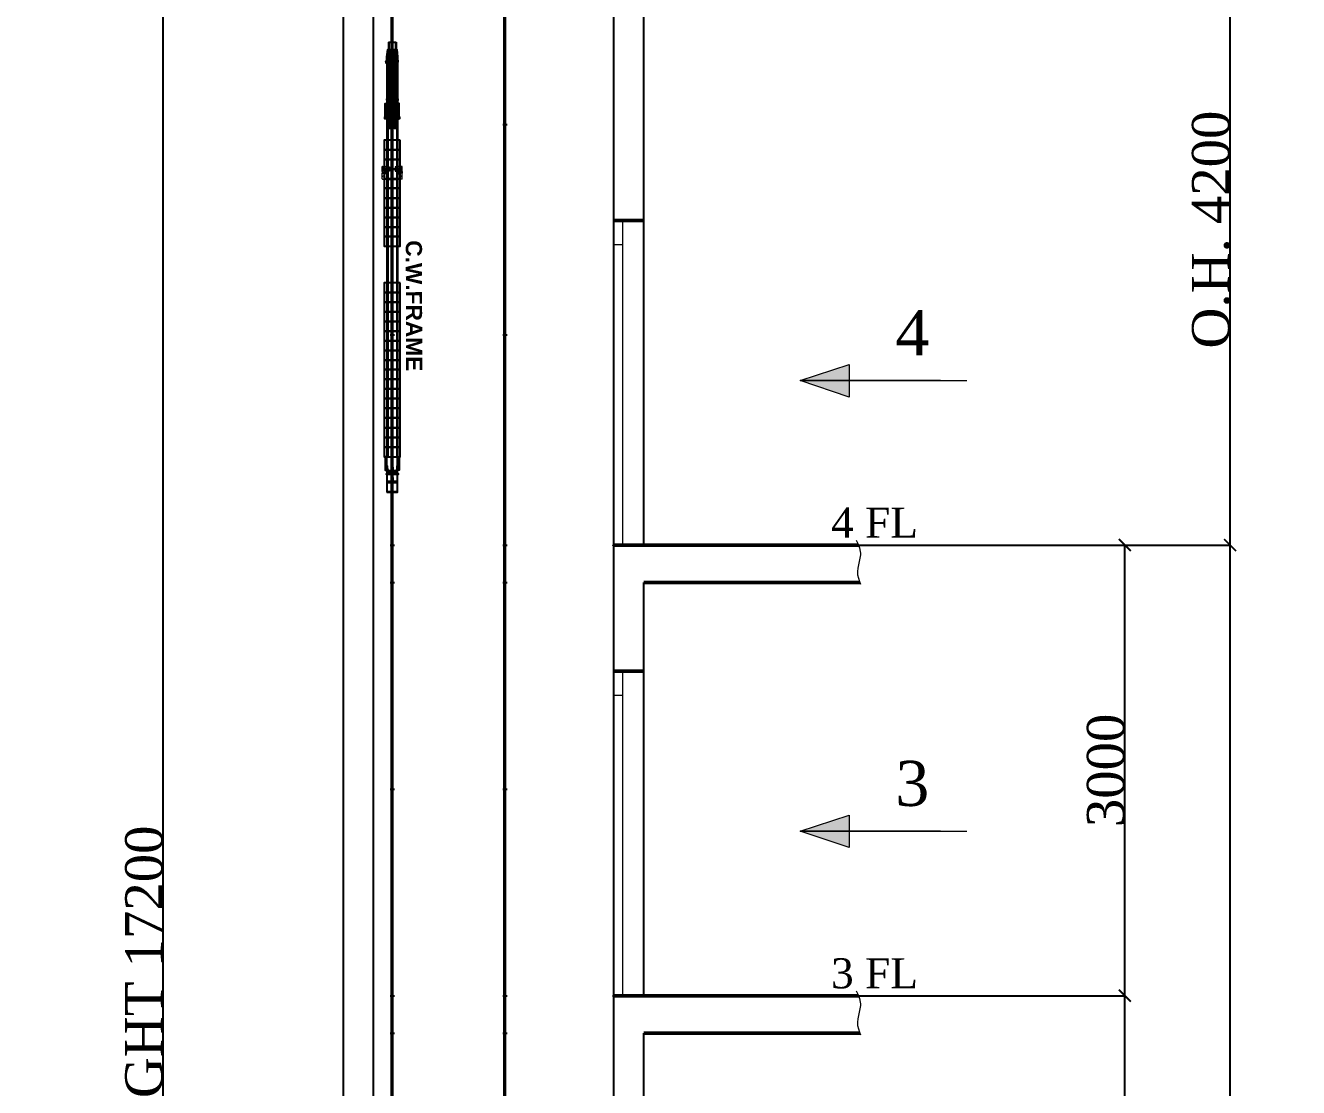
# Model space of a CAD drawing. Header units: millimetres. Extents: x 16084 to 24556, y -3303 to 19570.
# Drawn here: x 16084 to 24556, y 8389 to 15459 of the extents above; entities that cross this region are included whole.
import ezdxf

# ---------------------------------------------------------------- set-up
doc = ezdxf.new("R2010")
doc.units = ezdxf.units.MM
doc.header["$MEASUREMENT"] = 0
for name, color, linetype in [('$1$PDF_Text', 7, 'Continuous'), ('$2$PDF_0', 7, 'Continuous'), ('AA_Architecture', 7, 'Continuous'), ('AA_Rail', 7, 'Continuous'), ('AA_Rope', 7, 'Continuous')]:
    doc.layers.add(name, color=color, linetype=linetype)
doc.layers.add('$2$Wall', color=1, linetype='Continuous', lineweight=50)
doc.layers.add('AA_Datum', color=7, linetype='Continuous', plot=False)
doc.styles.add('$1$PDF Arial Bold', font='arialbd.ttf')
doc.styles.add('$2$nassar2', font='cent.shx', dxfattribs={"height": 60})
doc.styles.add('Century Gothic$001H0', font='cent.shx')
doc.dimstyles.new('Copy of ISO-25', dxfattribs={"dimtxt": 250, "dimasz": 80, "dimexe": 1.25, "dimexo": 0.625, "dimtad": 1, "dimtxsty": 'Century Gothic$001H0', "dimblk": 'ARCHTICK', "dimcen": 2.5, "dimadec": 0, "dimazin": 0, "dimtfac": 1, "dimtmove": 0, "dimatfit": 3, "dimfxl": 1, "dimarcsym": 0})

# ---------------------------------------------------------------- blocks, each defined once
blk = doc.blocks.new('_ArchTick')
at = {"color": 0, "linetype": 'ByBlock', "const_width": 0.15}
blk.add_lwpolyline([(-0.5, -0.5), (0.5, 0.5)], dxfattribs=at)
blk = doc.blocks.new('*D6')
at = {"color": 0, "lineweight": -2, "transparency": 16777216}
for p, q in [((20200.625, 9000), (23401.25, 9000)), ((23400, 6000), (23400, 9000)), ((20200.625, 6000), (23401.25, 6000))]:
    blk.add_line(p, q, dxfattribs=at)
at = {"layer": 'Defpoints', "color": 0, "transparency": 16777216}
for p in [(20200, 9000), (23400, 9000), (20200, 6000)]:
    blk.add_point(p, dxfattribs=at)
at = {"color": 0, "lineweight": -2, "transparency": 16777216, "xscale": 80, "yscale": 80, "zscale": 80}
for p, rotation in [((23400, 9000), 90), ((23400, 6000), 270)]:
    blk.add_blockref('_ArchTick', p, dxfattribs=dict(at, rotation=rotation))
at = {"color": 0, "transparency": 16777216, "insert": (23274.375, 7500), "char_height": 250, "attachment_point": 5, "rotation": 90, "style": 'Century Gothic$001H0'}
blk.add_mtext('3000', dxfattribs=at)
blk = doc.blocks.new('*D7')
at = {"color": 0, "lineweight": -2, "transparency": 16777216}
for p, q in [((20200.625, 12000), (23401.25, 12000)), ((23400, 9000), (23400, 12000)), ((20200.625, 9000), (23401.25, 9000))]:
    blk.add_line(p, q, dxfattribs=at)
at = {"layer": 'Defpoints', "color": 0, "transparency": 16777216}
for p in [(20200, 12000), (23400, 12000), (20200, 9000)]:
    blk.add_point(p, dxfattribs=at)
at = {"color": 0, "lineweight": -2, "transparency": 16777216, "xscale": 80, "yscale": 80, "zscale": 80}
for p, rotation in [((23400, 12000), 90), ((23400, 9000), 270)]:
    blk.add_blockref('_ArchTick', p, dxfattribs=dict(at, rotation=rotation))
at = {"color": 0, "transparency": 16777216, "insert": (23274.375, 10500), "char_height": 250, "attachment_point": 5, "rotation": 90, "style": 'Century Gothic$001H0'}
blk.add_mtext('3000', dxfattribs=at)
blk = doc.blocks.new('*D9')
at = {"color": 0, "lineweight": -2, "transparency": 16777216}
for p, q in [((20200.625, 16200), (24101.25, 16200)), ((24100, 12000), (24100, 16200)), ((20200.625, 12000), (24101.25, 12000))]:
    blk.add_line(p, q, dxfattribs=at)
at = {"layer": 'Defpoints', "color": 0, "transparency": 16777216}
for p in [(20200, 16200), (24100, 16200), (20200, 12000)]:
    blk.add_point(p, dxfattribs=at)
at = {"color": 0, "lineweight": -2, "transparency": 16777216, "xscale": 80, "yscale": 80, "zscale": 80}
for p, rotation in [((24100, 16200), 90), ((24100, 12000), 270)]:
    blk.add_blockref('_ArchTick', p, dxfattribs=dict(at, rotation=rotation))
at = {"color": 0, "transparency": 16777216, "insert": (23974.375, 14100), "char_height": 250, "attachment_point": 5, "rotation": 90, "style": 'Century Gothic$001H0'}
blk.add_mtext('O.H. 4200', dxfattribs=at)
blk = doc.blocks.new('*D10')
at = {"color": 0, "lineweight": -2, "transparency": 16777216}
for p, q in [((20200.625, 12000), (24101.25, 12000)), ((24100, 0), (24100, 12000)), ((20200.625, 0), (24101.25, 0))]:
    blk.add_line(p, q, dxfattribs=at)
at = {"layer": 'Defpoints', "color": 0, "transparency": 16777216}
for p in [(20200, 12000), (24100, 12000), (20200, 0)]:
    blk.add_point(p, dxfattribs=at)
at = {"color": 0, "lineweight": -2, "transparency": 16777216, "xscale": 80, "yscale": 80, "zscale": 80}
for p, rotation in [((24100, 12000), 90), ((24100, 0), 270)]:
    blk.add_blockref('_ArchTick', p, dxfattribs=dict(at, rotation=rotation))
at = {"color": 0, "transparency": 16777216, "insert": (23974.375, 6000), "char_height": 250, "attachment_point": 5, "rotation": 90, "style": 'Century Gothic$001H0'}
blk.add_mtext('CAR TRAVEL 12000', dxfattribs=at)
blk = doc.blocks.new('*D11')
at = {"color": 0, "lineweight": -2, "transparency": 16777216}
for p, q in [((20199.375, 16200), (16998.75, 16200)), ((17000, -1000), (17000, 16200)), ((20199.375, -1000), (16998.75, -1000))]:
    blk.add_line(p, q, dxfattribs=at)
at = {"layer": 'Defpoints', "color": 0, "transparency": 16777216}
for p in [(17000, 16200), (20200, 16200), (20200, -1000)]:
    blk.add_point(p, dxfattribs=at)
at = {"color": 0, "lineweight": -2, "transparency": 16777216, "xscale": 80, "yscale": 80, "zscale": 80}
for p, rotation in [((17000, 16200), 90), ((17000, -1000), 270)]:
    blk.add_blockref('_ArchTick', p, dxfattribs=dict(at, rotation=rotation))
at = {"color": 0, "transparency": 16777216, "insert": (16874.375, 7600), "char_height": 250, "attachment_point": 5, "rotation": 90, "style": 'Century Gothic$001H0'}
blk.add_mtext('SHAFT TOTAL HEIGHT 17200', dxfattribs=at)

msp = doc.modelspace()

# ---------------------------------------------------------------- hatches: boundary and pattern name
at = {"true_color": 0x000007, "transparency": 33554666}
h = msp.add_hatch(color=7, dxfattribs=at)
h.paths.add_polyline_path([(21566.154, 13203.031), (21566.154, 13094.962), (21239.342, 13094.962)])
h.paths.add_polyline_path([(21566.154, 13094.962), (21239.342, 13094.962), (21566.154, 12985.591)])
h = msp.add_hatch(color=7, dxfattribs=at)
h.paths.add_polyline_path([(21566.154, 10203.031), (21566.154, 10094.962), (21239.342, 10094.962)])
h.paths.add_polyline_path([(21566.154, 10094.962), (21239.342, 10094.962), (21566.154, 9985.591)])

# ---------------------------------------------------------------- linework, layer by layer
at = {"layer": '$2$PDF_0', "lineweight": 25}
for points in [[(18503.488, 14812.707), (18503.488, 15346.607), (18546.512, 15346.607), (18546.512, 14812.707)], [(18491.753, 15204.074), (18491.753, 15249.054), (18499.576, 15288.168), (18499.576, 15297.946)], [(18509.355, 15288.168), (18499.576, 15288.168)], [(18515.222, 15204.074), (18515.222, 15249.054), (18509.355, 15288.168), (18509.355, 15297.946)], [(18534.778, 15204.074), (18534.778, 15249.054), (18540.645, 15288.168), (18540.645, 15297.946)], [(18550.424, 15288.168), (18540.645, 15288.168)], [(18558.247, 15204.074), (18558.247, 15249.054), (18550.424, 15288.168), (18550.424, 15297.946)], [(18521.089, 15219.719), (18487.842, 15219.719), (18481.975, 15211.896), (18481.975, 15209.941), (18483.931, 15211.896), (18489.798, 15219.719), (18497.621, 15219.719), (18481.975, 15219.719), (18481.975, 15221.675), (18497.621, 15221.675)], [(18525, 15219.719), (18483.931, 15219.719)], [(18489.798, 15249.054), (18519.133, 15249.054)], [(18489.798, 15202.076), (18489.798, 12587.677)], [(18495.665, 15202.076), (18495.665, 12587.677)], [(18497.621, 15071.088), (18497.621, 15196.251)], [(18511.31, 15196.251), (18511.31, 15071.088)], [(18517.177, 15219.719), (18517.177, 15219.719)], [(18519.133, 15227.542), (18519.133, 15213.852)], [(18530.867, 15219.719), (18525, 15211.896), (18525, 15209.941), (18525, 15211.896), (18530.867, 15219.719), (18538.69, 15219.719), (18525, 15219.719), (18523.044, 15221.675), (18525, 15221.675), (18538.69, 15221.675)], [(18566.069, 15219.719), (18526.956, 15219.719)], [(18528.911, 15219.719), (18562.158, 15219.719)], [(18530.867, 15249.054), (18560.202, 15249.054)], [(18538.69, 15071.088), (18538.69, 15196.251)], [(18552.379, 15221.675), (18556.291, 15221.675)], [(18552.379, 15196.251), (18552.379, 15071.088)], [(18554.335, 15202.076), (18554.335, 12587.677)], [(18560.202, 15219.719), (18560.202, 15219.719)], [(18560.202, 15202.076), (18560.202, 12587.677)], [(18562.158, 15227.542), (18562.158, 15213.852)], [(18552.379, 14775.78), (18552.379, 14773.825), (18552.379, 15053.486), (18552.379, 14775.78), (18538.69, 14775.78), (18538.69, 15053.486), (18552.379, 15053.486), (18552.379, 15071.088), (18538.69, 15071.088), (18538.69, 15053.486)], [(18538.69, 14775.78), (18540.645, 14773.825), (18540.645, 15053.486)], [(18499.576, 14961.57), (18550.424, 14961.57)], [(18503.488, 14955.703), (18503.488, 14973.304)], [(18546.512, 14955.703), (18546.512, 14973.304)], [(18493.709, 14824.672), (18493.709, 14832.495)], [(18515.222, 14832.495), (18493.709, 14832.495), (18515.222, 14832.495)], [(18497.621, 14824.672), (18497.621, 14832.495), (18497.621, 14840.318)], [(18511.31, 14824.672), (18511.31, 14832.495), (18511.31, 14840.318)], [(18515.222, 14832.495), (18515.222, 14824.672)], [(18534.778, 14824.672), (18534.778, 14832.495)], [(18558.247, 14832.495), (18534.778, 14832.495), (18556.291, 14832.495), (18556.291, 14824.672)], [(18538.69, 14824.672), (18538.69, 14832.495), (18538.69, 14840.318)], [(18552.379, 14824.672), (18552.379, 14832.495), (18552.379, 14840.318)], [(18493.709, 14814.894), (18493.709, 14822.716), (18515.222, 14822.716), (18515.222, 14814.894)], [(18495.665, 14822.716), (18513.266, 14822.716)], [(18495.665, 14814.894), (18513.266, 14814.894)], [(18497.621, 14814.894), (18497.621, 14822.716)], [(18497.621, 14775.78), (18511.31, 14775.78)], [(18511.31, 14773.825), (18497.621, 14773.825)], [(18507.399, 14779.692), (18501.532, 14779.692)], [(18503.488, 14779.692), (18503.488, 14779.692)], [(18511.31, 14822.716), (18511.31, 14814.894)], [(18534.778, 14814.894), (18534.778, 14822.716), (18556.291, 14822.716), (18556.291, 14814.894)], [(18536.734, 14822.716), (18554.335, 14822.716)], [(18536.734, 14814.894), (18554.335, 14814.894)], [(18538.69, 14814.894), (18538.69, 14822.716)], [(18552.379, 14773.825), (18540.645, 14773.825)], [(18548.468, 14779.692), (18542.601, 14779.692)], [(18546.512, 14779.692), (18546.512, 14779.692)], [(18552.379, 14822.716), (18552.379, 14814.894)], [(18495.665, 14695.555), (18495.665, 14631.018), (18495.665, 14566.48), (18495.665, 14501.943), (18495.665, 14437.406), (18495.665, 14374.824), (18495.665, 14310.287), (18495.665, 14245.749), (18495.665, 14181.212), (18495.665, 14116.675), (18495.665, 14054.093), (18495.665, 13989.555), (18495.665, 13680.901), (18495.665, 13616.363), (18495.665, 13551.826), (18495.665, 13489.244), (18495.665, 13424.707), (18495.665, 13360.17), (18495.665, 13295.632), (18495.665, 13231.095), (18495.665, 13168.513), (18495.665, 13103.976), (18495.665, 13039.438)], [(18554.335, 14695.555), (18554.335, 14631.018), (18554.335, 14566.48), (18554.335, 14501.943), (18554.335, 14437.406), (18554.335, 14374.824), (18554.335, 14310.287), (18554.335, 14245.749), (18554.335, 14181.212), (18554.335, 14116.675), (18554.335, 14054.093), (18554.335, 13989.555), (18554.335, 13680.901), (18554.335, 13616.363), (18554.335, 13551.826), (18554.335, 13489.244), (18554.335, 13424.707), (18554.335, 13360.17), (18554.335, 13295.632), (18554.335, 13231.095), (18554.335, 13168.513), (18554.335, 13103.976), (18554.335, 13039.438)], [(18491.753, 12525.095), (18489.798, 12525.095), (18489.798, 12489.893), (18560.202, 12489.893), (18560.202, 12525.095), (18558.247, 12525.095)], [(18495.665, 12497.716), (18493.709, 12523.139)], [(18499.576, 12476.203), (18550.424, 12476.203)], [(18548.468, 12493.804), (18501.532, 12493.804)], [(18503.488, 12482.07), (18503.488, 12464.469)], [(18532.823, 12499.671), (18532.823, 12493.804), (18519.133, 12493.804), (18519.133, 12499.671), (18530.867, 12499.671)], [(18519.133, 12497.716), (18519.133, 12497.716)], [(18532.823, 12478.159), (18532.823, 12484.026), (18519.133, 12484.026), (18519.133, 12478.159), (18530.867, 12478.159)], [(18519.133, 12480.114), (18519.133, 12480.114)], [(18521.089, 12485.981), (18521.089, 12517.272), (18521.089, 12519.228), (18528.911, 12519.228), (18528.911, 12517.272), (18528.911, 12485.981)], [(18521.089, 12499.671), (18521.089, 12493.804)], [(18521.089, 12478.159), (18521.089, 12484.026)], [(18523.044, 12485.981), (18523.044, 12484.026)], [(18525, 12474.247), (18525, 12521.184)], [(18525, 12493.804), (18525, 12415.577)], [(18526.956, 12485.981), (18526.956, 12484.026)], [(18528.911, 12493.804), (18528.911, 12499.671)], [(18528.911, 12484.026), (18528.911, 12478.159)], [(18530.867, 12497.716), (18530.867, 12497.716)], [(18530.867, 12480.114), (18530.867, 12480.114)], [(18546.512, 12482.07), (18546.512, 12464.469)], [(18556.291, 12523.139), (18554.335, 12497.716)], [(18532.823, 12429.267), (18532.823, 12423.4), (18519.133, 12423.4), (18519.133, 12429.267), (18530.867, 12429.267)], [(18519.133, 12427.311), (18519.133, 12427.311)], [(18519.133, 12409.71), (18519.133, 12413.621), (18532.823, 12413.621), (18532.823, 12409.71)], [(18519.133, 12409.71), (18519.133, 12409.71)], [(18519.133, 12407.754), (18530.867, 12407.754)], [(18521.089, 12415.577), (18521.089, 12448.824), (18528.911, 12448.824), (18528.911, 12415.577)], [(18521.089, 12448.824), (18521.089, 12448.824)], [(18521.089, 12429.267), (18521.089, 12423.4)], [(18521.089, 12409.71), (18521.089, 12413.621)], [(18523.044, 12415.577), (18523.044, 12413.621)], [(18525, 12403.843), (18525, 12450.779)], [(18525, 12423.4), (18525, 12347.128)], [(18526.956, 12415.577), (18526.956, 12413.621)], [(18528.911, 12423.4), (18528.911, 12429.267)], [(18528.911, 12413.621), (18528.911, 12409.71)], [(18530.867, 12427.311), (18530.867, 12427.311)], [(18530.867, 12409.71), (18530.867, 12409.71)]]:
    msp.add_lwpolyline(points, dxfattribs=at)
for points in [[(18519.133, 15204.074), (18489.798, 15204.074), (18489.798, 15249.054), (18495.665, 15297.946), (18513.266, 15297.946), (18519.133, 15249.054)], [(18560.202, 15204.074), (18530.867, 15204.074), (18530.867, 15249.054), (18536.734, 15297.946), (18554.335, 15297.946), (18560.202, 15249.054)], [(18552.379, 15219.719), (18556.291, 15219.719)], [(18497.621, 15053.486), (18497.621, 15071.088), (18511.31, 15071.088), (18511.31, 15053.486)], [(18497.621, 14775.78), (18497.621, 15053.486), (18497.621, 14773.825)], [(18511.31, 14775.78), (18511.31, 15053.486), (18511.31, 14773.825)], [(18489.798, 14850.096), (18478.064, 14850.096), (18478.064, 14940.057), (18489.798, 14940.057)], [(18485.886, 14961.57), (18564.114, 14961.57), (18564.114, 14967.437), (18485.886, 14967.437)], [(18560.202, 14850.096), (18571.936, 14850.096), (18571.936, 14940.057), (18560.202, 14940.057)], [(18499.576, 14836.406), (18476.108, 14836.406), (18476.108, 14850.096), (18499.576, 14850.096), (18550.424, 14850.096), (18573.892, 14850.096), (18573.892, 14836.406), (18550.424, 14836.406)], [(18485.886, 14832.495), (18485.886, 14836.406), (18521.089, 14836.406), (18521.089, 14832.495)], [(18495.665, 14836.406), (18513.266, 14836.406), (18513.266, 14840.318), (18495.665, 14840.318)], [(18528.911, 14832.495), (18528.911, 14836.406), (18564.114, 14836.406), (18564.114, 14832.495)], [(18536.734, 14836.406), (18554.335, 14836.406), (18554.335, 14840.318), (18536.734, 14840.318)], [(18577.803, 14695.555), (18472.197, 14695.555), (18472.197, 14631.018), (18577.803, 14631.018)], [(18577.803, 14631.018), (18472.197, 14631.018), (18472.197, 14566.48), (18577.803, 14566.48)], [(18577.803, 14566.48), (18472.197, 14566.48), (18472.197, 14501.943), (18577.803, 14501.943)], [(18577.803, 14501.943), (18472.197, 14501.943), (18472.197, 14437.406), (18577.803, 14437.406)], [(18577.803, 14437.406), (18472.197, 14437.406), (18472.197, 14374.824), (18577.803, 14374.824)], [(18577.803, 14374.824), (18472.197, 14374.824), (18472.197, 14310.287), (18577.803, 14310.287)], [(18577.803, 14310.287), (18472.197, 14310.287), (18472.197, 14245.749), (18577.803, 14245.749)], [(18577.803, 14245.749), (18472.197, 14245.749), (18472.197, 14181.212), (18577.803, 14181.212)], [(18577.803, 14181.212), (18472.197, 14181.212), (18472.197, 14116.675), (18577.803, 14116.675)], [(18577.803, 14116.675), (18472.197, 14116.675), (18472.197, 14054.093), (18577.803, 14054.093)], [(18577.803, 14054.093), (18472.197, 14054.093), (18472.197, 13989.555), (18577.803, 13989.555)], [(18577.803, 13745.438), (18472.197, 13745.438), (18472.197, 13680.901), (18577.803, 13680.901)], [(18577.803, 13680.901), (18472.197, 13680.901), (18472.197, 13616.363), (18577.803, 13616.363)], [(18577.803, 13616.363), (18472.197, 13616.363), (18472.197, 13551.826), (18577.803, 13551.826)], [(18577.803, 13551.826), (18472.197, 13551.826), (18472.197, 13489.244), (18577.803, 13489.244)], [(18577.803, 13489.244), (18472.197, 13489.244), (18472.197, 13424.707), (18577.803, 13424.707)], [(18577.803, 13424.707), (18472.197, 13424.707), (18472.197, 13360.17), (18577.803, 13360.17)], [(18577.803, 13360.17), (18472.197, 13360.17), (18472.197, 13295.632), (18577.803, 13295.632)], [(18577.803, 13295.632), (18472.197, 13295.632), (18472.197, 13231.095), (18577.803, 13231.095)], [(18577.803, 13231.095), (18472.197, 13231.095), (18472.197, 13168.513), (18577.803, 13168.513)], [(18577.803, 13168.513), (18472.197, 13168.513), (18472.197, 13103.976), (18577.803, 13103.976)], [(18577.803, 13103.976), (18472.197, 13103.976), (18472.197, 13039.438), (18577.803, 13039.438)], [(18577.803, 13039.438), (18472.197, 13039.438), (18472.197, 12974.901), (18577.803, 12974.901)], [(18577.803, 12974.901), (18472.197, 12974.901), (18472.197, 12910.364), (18577.803, 12910.364)], [(18577.803, 12910.364), (18472.197, 12910.364), (18472.197, 12845.826), (18577.803, 12845.826)], [(18577.803, 12845.826), (18472.197, 12845.826), (18472.197, 12781.289), (18577.803, 12781.289)], [(18577.803, 12781.289), (18472.197, 12781.289), (18472.197, 12716.751), (18577.803, 12716.751)], [(18577.803, 12716.751), (18472.197, 12716.751), (18472.197, 12652.214), (18577.803, 12652.214)], [(18577.803, 12652.214), (18472.197, 12652.214), (18472.197, 12587.677), (18577.803, 12587.677)], [(18489.798, 12587.677), (18478.064, 12587.677), (18478.064, 12497.716), (18489.798, 12497.716)], [(18560.202, 12587.677), (18571.936, 12587.677), (18571.936, 12497.716), (18560.202, 12497.716)], [(18485.886, 12476.203), (18564.114, 12476.203), (18564.114, 12470.336), (18485.886, 12470.336)], [(18489.798, 12485.981), (18560.202, 12485.981), (18560.202, 12489.893), (18489.798, 12489.893)], [(18560.202, 12485.981), (18489.798, 12485.981), (18489.798, 12423.4), (18560.202, 12423.4)], [(18517.177, 12485.981), (18532.823, 12485.981), (18532.823, 12484.026), (18517.177, 12484.026)], [(18489.798, 12419.488), (18560.202, 12419.488), (18560.202, 12423.4), (18489.798, 12423.4)], [(18489.798, 12415.577), (18560.202, 12415.577), (18560.202, 12419.488), (18489.798, 12419.488)], [(18560.202, 12415.577), (18489.798, 12415.577), (18489.798, 12354.951), (18560.202, 12354.951)], [(18517.177, 12415.577), (18532.823, 12415.577), (18532.823, 12413.621), (18517.177, 12413.621)], [(18489.798, 12351.04), (18560.202, 12351.04), (18560.202, 12354.951), (18489.798, 12354.951)]]:
    msp.add_lwpolyline(points, close=True, dxfattribs=at)
for points in [[(18491.742, 15208.032, -0.10391899), (18487.842, 15213.852), (18487.842, 15227.542, -0.62684411), (18517.471, 15227.942)], [(18514.434, 15218.786, 0.16318788), (18513.266, 15219.719), (18511.31, 15219.719), (18513.266, 15219.719), (18495.665, 15219.719)], [(18511.31, 15221.675), (18513.266, 15221.675, 0.1624797), (18515.659, 15223.023)], [(18534.766, 15208.032, -0.10391899), (18530.867, 15213.852), (18530.867, 15227.542, -0.62684411), (18560.496, 15227.942)], [(18536.734, 15219.719), (18554.335, 15219.719, -0.16318788), (18555.503, 15218.786)], [(18556.73, 15220.326, 0.16290792), (18553.92, 15221.707, 0.1624797), (18556.729, 15223.023)]]:
    msp.add_lwpolyline(points, format="xyb", dxfattribs=at)
for centre in [(18502.51, 15220.697), (18545.535, 15220.697)]:
    msp.add_circle(centre, 6.845, dxfattribs=at)
for centre, radius, start, end in [((18482.952, 15197.229), 14.668, 0.0009031, 49.6282015), ((18524.022, 15197.228), 14.668, 130.3717985, 179.9990968), ((18512.283, 15226.577), 2.947, 280.0586535, 316.8933393), ((18512.29, 15216.788), 4.886, 46.3839425, 83.394566), ((18502.495, 15220.708), 16.641, 310.3893807, 334.150379), ((18516.199, 15220.696), 2.933, 239.9918926, 120.0081074), ((18524.022, 15197.229), 14.668, 0.0009031, 49.6282015), ((18565.091, 15197.228), 14.668, 130.3717985, 179.9990968), ((18553.352, 15226.577), 2.947, 280.0586541, 316.8933391), ((18545.52, 15220.708), 16.641, 310.3893807, 334.150379), ((18559.224, 15220.696), 2.933, 239.9918924, 120.0081073), ((18494.688, 14827.608), 2.935, 220.2080447, 319.7919553), ((18494.688, 14817.829), 2.935, 220.2080446, 319.7919554), ((18502.51, 14851.092), 26.419, 255.1946631, 284.8053369), ((18502.51, 14843.269), 26.419, 255.1946631, 284.8053369), ((18512.289, 14827.608), 2.935, 220.2080444, 319.7919554), ((18512.289, 14817.829), 2.935, 220.2080447, 319.7919555), ((18535.757, 14827.608), 2.935, 220.2080444, 319.7919554), ((18535.757, 14817.829), 2.935, 220.2080443, 319.7919555), ((18545.535, 14851.092), 26.419, 255.1946631, 284.8053369), ((18545.535, 14843.269), 26.419, 255.1946631, 284.8053369), ((18553.358, 14827.608), 2.935, 220.2080444, 319.7919556), ((18553.358, 14817.829), 2.935, 220.2080445, 319.7919557), ((18490.776, 12522.161), 2.934, 5.0111085, 89.9888403), ((18500.554, 12500.649), 4.889, 185.0004768, 269.9911341), ((18524.022, 12485.008), 16.619, 74.8073428, 105.1926572), ((18524.022, 12494.778), 16.619, 254.8073428, 285.1926572), ((18547.491, 12500.647), 4.888, 269.9939317, 355.0144575), ((18557.267, 12522.164), 2.931, 89.9613868, 175.0386645), ((18524.022, 12414.604), 16.619, 74.8073428, 105.1926572), ((18524.022, 12424.373), 16.619, 254.8073428, 285.1926572)]:
    msp.add_arc(centre, radius, start, end, dxfattribs=at)
at = {"layer": '$2$Wall', "transparency": 33554666}
for p, q in [((20000, 14160), (20200, 14160)), ((20000, 11160), (20200, 11160))]:
    msp.add_line(p, q, dxfattribs=at)
for points in [[(21628.288, 12000), (19999.441, 12000), (19999.441, 12000)], [(21636.488, 11750), (20199.465, 11750)], [(21628.288, 9000), (19999.441, 9000), (19999.441, 9000)], [(21636.488, 8750), (20199.465, 8750)]]:
    msp.add_lwpolyline(points, dxfattribs=at)
for p, q in [((18500.478, 15347.128), (18550.478, 15347.127)), ((18500.478, 15347.128), (18500.478, 15297.946)), ((18550.478, 15347.127), (18550.478, 15297.946)), ((18498.723, 14436.381), (18551.536, 14436.381))]:
    msp.add_line(p, q)
at = {"color": 7, "linetype": 'Continuous', "lineweight": 20}
for p, q in [((18458.888, 14486.619), (18458.888, 14519.009)), ((18460.257, 14520.379), (18482.437, 14520.379)), ((18463.452, 14518.096), (18463.452, 14489.793)), ((18463.908, 14518.553), (18470.741, 14518.553)), ((18470.741, 14489.336), (18463.908, 14489.336)), ((18479.143, 14518.553), (18470.741, 14518.553)), ((18470.741, 14489.336), (18479.143, 14489.336)), ((18481.379, 14518.553), (18479.143, 14518.553)), ((18479.143, 14489.336), (18481.379, 14489.336)), ((18481.379, 14518.553), (18505.542, 14518.553)), ((18505.542, 14489.336), (18481.379, 14489.336)), ((18483.673, 14519.332), (18482.76, 14520.245)), ((18484.452, 14519.922), (18484.452, 14519.655)), ((18484.909, 14520.379), (18486.089, 14520.379)), ((18487.325, 14519.332), (18486.412, 14520.245)), ((18505.999, 14518.096), (18505.999, 14489.793)), ((18544.261, 14518.096), (18544.261, 14489.793)), ((18568.88, 14518.553), (18544.717, 14518.553)), ((18544.717, 14489.336), (18568.88, 14489.336)), ((18562.934, 14519.332), (18563.847, 14520.245)), ((18565.35, 14520.379), (18564.17, 14520.379)), ((18565.807, 14519.922), (18565.807, 14519.655)), ((18566.586, 14519.332), (18567.499, 14520.245)), ((18590.002, 14520.379), (18567.822, 14520.379)), ((18568.88, 14518.553), (18571.117, 14518.553)), ((18571.117, 14489.336), (18568.88, 14489.336)), ((18571.117, 14518.553), (18579.518, 14518.553)), ((18579.518, 14489.336), (18571.117, 14489.336)), ((18586.351, 14518.553), (18579.518, 14518.553)), ((18579.518, 14489.336), (18586.351, 14489.336)), ((18586.807, 14518.096), (18586.807, 14489.793)), ((18591.372, 14486.619), (18591.372, 14519.009)), ((18458.888, 14486.619), (18458.888, 14480.206)), ((18458.888, 14480.206), (18460.257, 14480.206)), ((18458.888, 14480.206), (18458.888, 14476.554)), ((18460.257, 14476.554), (18458.888, 14476.554)), ((18458.888, 14473.793), (18458.888, 14476.554)), ((18458.888, 14437.75), (18458.888, 14473.793)), ((18460.257, 14480.206), (18473.04, 14480.206)), ((18460.257, 14476.554), (18473.04, 14476.554)), ((18460.257, 14436.381), (18498.723, 14436.381)), ((18471.67, 14473.793), (18471.67, 14476.554)), ((18471.67, 14472.445), (18471.67, 14473.793)), ((18498.723, 14471.989), (18472.127, 14471.989)), ((18473.04, 14480.206), (18473.496, 14480.206)), ((18473.496, 14476.554), (18473.04, 14476.554)), ((18473.953, 14480.206), (18473.496, 14480.206)), ((18473.496, 14476.554), (18473.496, 14480.206)), ((18473.496, 14476.554), (18473.953, 14476.554)), ((18473.953, 14480.206), (18498.723, 14480.206)), ((18498.723, 14476.554), (18473.953, 14476.554)), ((18576.307, 14480.206), (18551.536, 14480.206)), ((18551.536, 14476.554), (18576.307, 14476.554)), ((18551.536, 14471.989), (18578.133, 14471.989)), ((18590.002, 14436.381), (18551.536, 14436.381)), ((18576.307, 14480.206), (18576.763, 14480.206)), ((18576.763, 14476.554), (18576.307, 14476.554)), ((18576.763, 14476.554), (18576.763, 14480.206)), ((18577.22, 14480.206), (18576.763, 14480.206)), ((18576.763, 14476.554), (18577.22, 14476.554)), ((18590.002, 14480.206), (18577.22, 14480.206)), ((18590.002, 14476.554), (18577.22, 14476.554)), ((18578.589, 14473.793), (18578.589, 14476.554)), ((18578.589, 14472.445), (18578.589, 14473.793)), ((18591.372, 14480.206), (18590.002, 14480.206)), ((18590.002, 14476.554), (18591.372, 14476.554)), ((18591.372, 14486.619), (18591.372, 14480.206)), ((18591.372, 14480.206), (18591.372, 14476.554)), ((18591.372, 14473.793), (18591.372, 14476.554)), ((18591.372, 14437.75), (18591.372, 14473.793))]:
    msp.add_line(p, q, dxfattribs=at)
at = {"color": 7, "linetype": 'Continuous', "lineweight": 20, "transparency": 33554666}
for p, q in [((20060, 12000), (20060, 14160)), ((20000, 14000), (20060, 14000)), ((20060, 9000), (20060, 11160)), ((20000, 11000), (20060, 11000))]:
    msp.add_line(p, q, dxfattribs=at)
at = {"color": 7, "linetype": 'Continuous', "lineweight": 20, "true_color": 0x000007, "transparency": 33554666}
for points in [[(21566.154, 12985.591), (21239.342, 13094.962), (21566.154, 13203.031)], [(21566.154, 9985.591), (21239.342, 10094.962), (21566.154, 10203.031)]]:
    msp.add_lwpolyline(points, close=True, dxfattribs=at)
for points in [[(21239.342, 13094.962), (22172.902, 13094.962), (21239.342, 13094.962), (22348.677, 13094.962)], [(21611.361, 12032.551), (21628.288, 12001.302), (21634.798, 11980.469), (21638.704, 11957.684), (21640.006, 11946.291), (21640.006, 11934.898), (21637.402, 11912.113), (21628.288, 11868.169), (21623.079, 11847.011), (21620.475, 11824.225), (21620.475, 11812.832), (21621.777, 11801.44), (21626.986, 11778.654), (21633.496, 11757.496), (21641.308, 11740.372), (21641.308, 11740.372)], [(21239.342, 10094.962), (22172.902, 10094.962), (21239.342, 10094.962), (22348.677, 10094.962)], [(21611.361, 9032.551), (21628.288, 9001.302), (21634.798, 8980.469), (21638.704, 8957.684), (21640.006, 8946.291), (21640.006, 8934.898), (21637.402, 8912.113), (21628.288, 8868.169), (21623.079, 8847.011), (21620.475, 8824.225), (21620.475, 8812.832), (21621.777, 8801.44), (21626.986, 8778.654), (21633.496, 8757.496), (21641.308, 8740.372), (21641.308, 8740.372)]]:
    msp.add_lwpolyline(points, dxfattribs=at)
at = {"color": 7, "linetype": 'Continuous', "lineweight": 20}
for centre in [(18478.061, 14503.944), (18572.198, 14503.944), (18469.844, 14454.641), (18580.415, 14454.641)]:
    msp.add_circle(centre, 5.022, dxfattribs=at)
for centre, radius, start, end in [((18460.257, 14519.009), 1.37, 90, 180), ((18463.908, 14518.096), 0.457, 90, 180), ((18463.908, 14489.793), 0.457, 180, 270), ((18478.061, 14503.944), 12.782, 79.6766055, 280.3233945), ((18482.437, 14519.922), 0.457, 45, 90), ((18483.996, 14519.655), 0.457, 225, 0), ((18484.909, 14519.922), 0.457, 90, 180), ((18486.089, 14519.922), 0.457, 45, 90), ((18487.648, 14519.655), 0.457, 225, 0), ((18562.611, 14519.655), 0.457, 180, 315), ((18564.17, 14519.922), 0.457, 90, 135), ((18565.35, 14519.922), 0.457, 0, 90), ((18566.263, 14519.655), 0.457, 180, 315), ((18567.822, 14519.922), 0.457, 90, 135), ((18572.198, 14503.944), 12.782, 259.6766055, 100.3233945), ((18586.351, 14518.096), 0.457, 0, 90), ((18586.351, 14489.793), 0.457, 270, 0), ((18590.002, 14519.009), 1.37, 0, 90), ((18460.257, 14437.75), 1.37, 180, 270), ((18472.127, 14472.445), 0.457, 180, 270), ((18578.133, 14472.445), 0.457, 270, 0), ((18590.002, 14437.75), 1.37, 270, 0)]:
    msp.add_arc(centre, radius, start, end, dxfattribs=at)
for points in [[(18505.999, 14518.096), (18505.999, 14518.144), (18505.991, 14518.192), (18505.962, 14518.283), (18505.94, 14518.326), (18505.883, 14518.404), (18505.849, 14518.437), (18505.772, 14518.494), (18505.728, 14518.516), (18505.638, 14518.545), (18505.59, 14518.553), (18505.542, 14518.553)], [(18505.542, 14489.336), (18505.59, 14489.336), (18505.638, 14489.344), (18505.728, 14489.373), (18505.772, 14489.395), (18505.849, 14489.451), (18505.883, 14489.485), (18505.94, 14489.563), (18505.962, 14489.606), (18505.991, 14489.697), (18505.999, 14489.745), (18505.999, 14489.793)], [(18544.261, 14518.096), (18544.261, 14518.144), (18544.268, 14518.192), (18544.298, 14518.283), (18544.32, 14518.326), (18544.376, 14518.404), (18544.41, 14518.437), (18544.488, 14518.494), (18544.531, 14518.516), (18544.622, 14518.545), (18544.669, 14518.553), (18544.717, 14518.553)], [(18544.717, 14489.336), (18544.669, 14489.336), (18544.622, 14489.344), (18544.531, 14489.373), (18544.488, 14489.395), (18544.41, 14489.451), (18544.376, 14489.485), (18544.32, 14489.563), (18544.298, 14489.606), (18544.268, 14489.697), (18544.261, 14489.745), (18544.261, 14489.793)]]:
    msp.add_open_spline(points, degree=3, knots=[0, 0, 0, 0, 0.00099236259, 0.00099236259, 0.00198472517, 0.00198472517, 0.00297708776, 0.00297708776, 0.00396945034, 0.00396945034, 0.00496181293, 0.00496181293, 0.00496181293, 0.00496181293], dxfattribs=at)
at = {"layer": 'AA_Architecture'}
for p, q in [((18200, 12000), (18200, 16200)), ((18400, 12000), (18400, 16200)), ((20000, 12000), (20000, 16200)), ((20200, 12000), (20200, 16200)), ((18200, 9000), (18200, 12000)), ((18400, 9000), (18400, 12000)), ((20000, 9000), (20000, 12000)), ((20200, 9000), (20200, 11750)), ((18200, 6000), (18200, 9000)), ((18400, 6000), (18400, 9000)), ((20000, 6000), (20000, 9000)), ((20200, 6000), (20200, 8750))]:
    msp.add_line(p, q, dxfattribs=at)
at = {"layer": 'AA_Datum'}
for p, q in [((18525, -1000), (18525, 16200)), ((19275, -1000), (19275, 16200)), ((18510, 14800), (18540, 14800)), ((19260, 14800), (19290, 14800)), ((18510, 13400), (18540, 13400)), ((19260, 13400), (19290, 13400)), ((18510, 12000), (18540, 12000)), ((19260, 12000), (19290, 12000)), ((18510, 11750), (18540, 11750)), ((19260, 11750), (19290, 11750)), ((18510, 10375), (18540, 10375)), ((19260, 10375), (19290, 10375)), ((18510, 9000), (18540, 9000)), ((19260, 9000), (19290, 9000)), ((18510, 8750), (18540, 8750)), ((19260, 8750), (19290, 8750))]:
    msp.add_line(p, q, dxfattribs=at)
at = {"layer": 'AA_Rail'}
for p, q in [((18520.35, -1000), (18520.35, 16200)), ((18529.65, -1000), (18529.65, 16200)), ((19270.5, -1000), (19270.5, 16200)), ((19279.5, -1000), (19279.5, 16200))]:
    msp.add_line(p, q, dxfattribs=at)
at = {"layer": 'AA_Rope'}
for p, q in [((19275, 2300), (19275, 17407.091)), ((18525, 15347.128), (18525, 16806.575))]:
    msp.add_line(p, q, dxfattribs=at)

# ---------------------------------------------------------------- texts
at = {"layer": '$1$PDF_Text', "insert": (18613.144, 14028.814), "char_height": 108.0852, "attachment_point": 7, "rotation": 270.1482034, "style": '$1$PDF Arial Bold'}
msp.add_mtext('C.W.FRAME', dxfattribs=at)
at = {"attachment_point": 1, "style": '$2$nassar2'}
for s, width, heights, insert, char_height in [('4', 522.59586, [0], (21872.389, 13563.754), 300), ('4 FL', 1133.66689, [167.502], (21444.729, 12249.442), 200), ('3', 522.59586, [0], (21872.389, 10563.754), 300), ('3 FL', 1133.66689, [167.502], (21444.729, 9249.442), 200)]:
    msp.add_mtext_dynamic_manual_height_columns(s, width=width, gutter_width=250, heights=heights, dxfattribs=dict(at, insert=insert, char_height=char_height))

# ---------------------------------------------------------------- dimensions: what is measured, and where the dimension line sits
for base, p1, p2, text, picture, middle in [((17000, 16200), (20200, -1000), (20200, 16200), 'SHAFT TOTAL HEIGHT <>', '*D11', (16874.375, 7600)), ((24100, 16200), (20200, 12000), (20200, 16200), 'O.H. <>', '*D9', (23974.375, 14100)), ((24100, 12000), (20200, 0), (20200, 12000), 'CAR TRAVEL <>', '*D10', (23974.375, 6000))]:
    dim = msp.add_linear_dim(base=base, p1=p1, p2=p2, angle=90, text=text, dimstyle='Copy of ISO-25')
    dim.commit()
    dim.dimension.update_dxf_attribs({"geometry": picture, "text_midpoint": middle})
for base, p1, p2, picture, middle in [((23400, 12000), (20200, 9000), (20200, 12000), '*D7', (23274.375, 10500)), ((23400, 9000), (20200, 6000), (20200, 9000), '*D6', (23274.375, 7500))]:
    dim = msp.add_linear_dim(base=base, p1=p1, p2=p2, angle=90, dimstyle='Copy of ISO-25')
    dim.commit()
    dim.dimension.update_dxf_attribs({"geometry": picture, "text_midpoint": middle})

doc.saveas('drawing.dxf')
